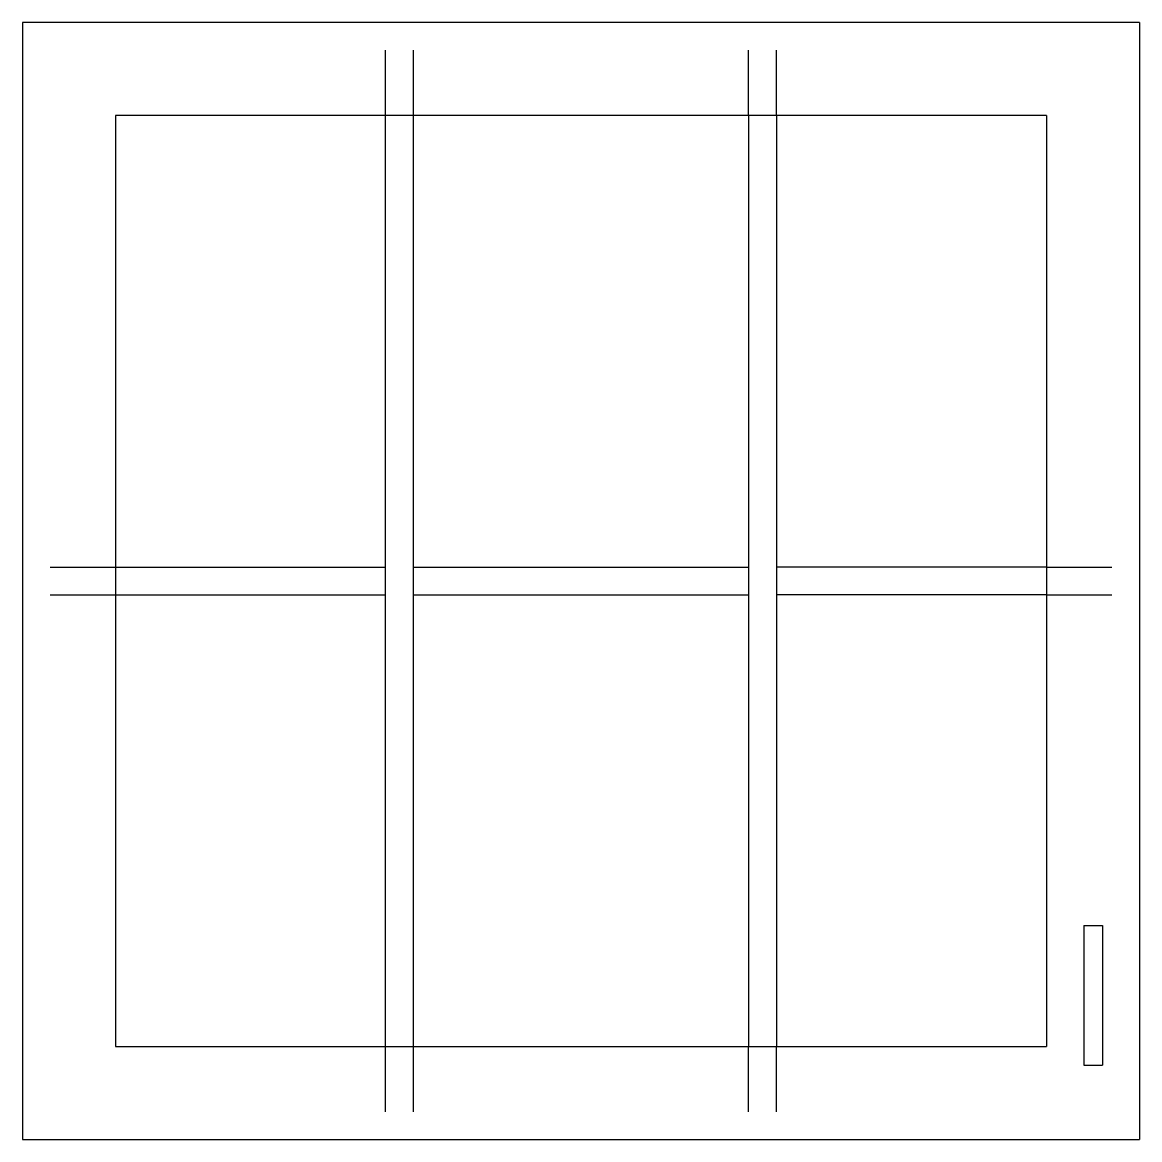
# Model space of a CAD drawing. Extents: x 0 to 30, y 54 to 84.
import ezdxf

# ---------------------------------------------------------------- set-up
doc = ezdxf.new("R2010")
doc.units = 0
doc.header["$LTSCALE"] = 3
doc.linetypes.add('HIDDEN', pattern=[0])
doc.layers.get('0').update_dxf_attribs({"linetype": 'CONTINUOUS'})
doc.layers.add('HID', color=7, linetype='HIDDEN')

msp = doc.modelspace()

# ---------------------------------------------------------------- linework, layer by layer
at = {"color": 0}
for p, q in [((30, 84), (0, 84)), ((0, 84), (0, 54)), ((30, 84), (30, 54)), ((27.5, 81.5), (2.5, 81.5)), ((2.5, 81.5), (2.5, 56.5)), ((9.75, 56.5), (9.75, 81.5)), ((10.5, 56.5), (10.5, 81.5)), ((19.5, 81.5), (19.5, 56.5)), ((20.25, 81.5), (20.25, 56.5)), ((27.5, 81.5), (27.5, 56.5)), ((2.5, 69.375), (9.75, 69.375)), ((10.5, 69.375), (19.5, 69.375)), ((27.5, 69.375), (20.25, 69.375)), ((2.5, 68.625), (9.75, 68.625)), ((10.5, 68.625), (19.5, 68.625)), ((27.5, 68.625), (20.25, 68.625)), ((28.5, 59.75), (28.5, 56)), ((28.5, 59.75), (29, 59.75)), ((29, 59.75), (29, 56)), ((2.5, 56.5), (27.5, 56.5)), ((28.5, 56), (29, 56)), ((0, 54), (30, 54))]:
    msp.add_line(p, q, dxfattribs=at)
at = {"layer": 'HID', "color": 0}
for p, q in [((9.75, 81.5), (9.75, 83.25)), ((10.5, 81.5), (10.5, 83.25)), ((19.5, 81.5), (19.5, 83.25)), ((20.25, 81.5), (20.25, 83.25)), ((0.75, 69.375), (2.5, 69.375)), ((27.5, 69.375), (29.25, 69.375)), ((0.75, 68.625), (2.5, 68.625)), ((27.5, 68.625), (29.25, 68.625)), ((9.75, 54.75), (9.75, 56.5)), ((10.5, 54.75), (10.5, 56.5)), ((19.5, 54.75), (19.5, 56.5)), ((20.25, 54.75), (20.25, 56.5))]:
    msp.add_line(p, q, dxfattribs=at)

doc.saveas('drawing.dxf')
